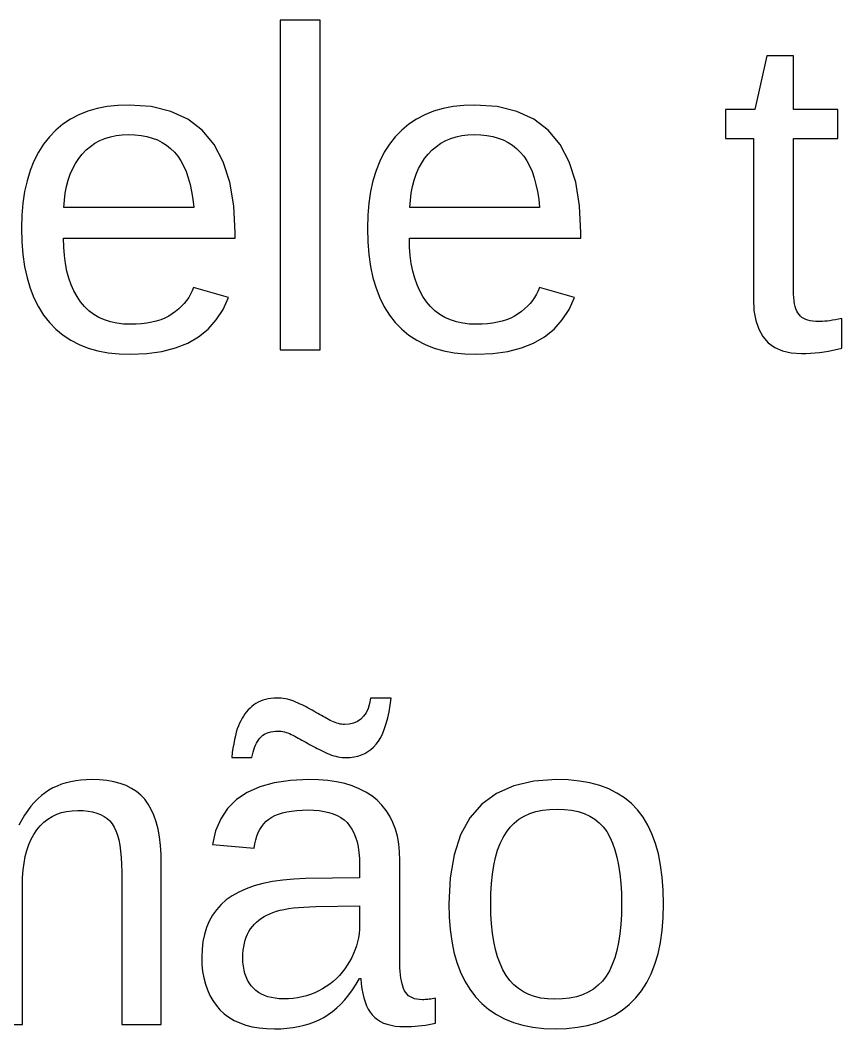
# Model space of a CAD drawing. Header units: metres. Extents: x 13 to 117, y 10 to 117.
# Drawn here: x 90.44 to 98.97, y 10.95 to 21.42 of the extents above; entities that cross this region are included whole.
import ezdxf

# ---------------------------------------------------------------- set-up
doc = ezdxf.new("R2010")
doc.units = ezdxf.units.M

msp = doc.modelspace()

# ---------------------------------------------------------------- linework, layer by layer
for p, q in [((93.5521, 21.4216), (93.1371, 21.4216)), ((93.1371, 21.4216), (93.1371, 18)), ((93.5521, 18), (93.5521, 21.4216)), ((98.1875, 21.0526), (98.0653, 20.4947)), ((98.4642, 21.0526), (98.1875, 21.0526)), ((98.4642, 20.4947), (98.4642, 21.0526)), ((91.3443, 20.5245), (91.2402, 20.5042)), ((91.4545, 20.5367), (91.3443, 20.5245)), ((91.5708, 20.5408), (91.4545, 20.5367)), ((91.8016, 20.5244), (91.5708, 20.5408)), ((92.0053, 20.4753), (91.8016, 20.5244)), ((94.9335, 20.5245), (94.8294, 20.5042)), ((95.0437, 20.5367), (94.9335, 20.5245)), ((95.16, 20.5408), (95.0437, 20.5367)), ((95.3909, 20.5244), (95.16, 20.5408)), ((95.5945, 20.4753), (95.3909, 20.5244)), ((91.0504, 20.439), (90.9646, 20.3942)), ((91.1422, 20.4756), (91.0504, 20.439)), ((91.2402, 20.5042), (91.1422, 20.4756)), ((92.1818, 20.3935), (92.0053, 20.4753)), ((94.6396, 20.439), (94.5539, 20.3942)), ((94.7315, 20.4756), (94.6396, 20.439)), ((94.8294, 20.5042), (94.7315, 20.4756)), ((95.771, 20.3935), (95.5945, 20.4753)), ((98.0653, 20.4947), (97.7609, 20.4947)), ((97.7609, 20.4947), (97.7609, 20.1927)), ((98.9253, 20.4947), (98.4642, 20.4947)), ((98.9253, 20.1927), (98.9253, 20.4947)), ((90.885, 20.3413), (90.8116, 20.2803)), ((90.9646, 20.3942), (90.885, 20.3413)), ((92.3311, 20.2789), (92.1818, 20.3935)), ((94.4743, 20.3413), (94.4008, 20.2803)), ((94.5539, 20.3942), (94.4743, 20.3413)), ((95.9204, 20.2789), (95.771, 20.3935)), ((90.7442, 20.2111), (90.6835, 20.1343)), ((90.8116, 20.2803), (90.7442, 20.2111)), ((91.3202, 20.1943), (91.3765, 20.2117)), ((91.3765, 20.2117), (91.4358, 20.2242)), ((91.4358, 20.2242), (91.4983, 20.2316)), ((91.4983, 20.2316), (91.5639, 20.2341)), ((91.5639, 20.2341), (91.6312, 20.2319)), ((91.6312, 20.2319), (91.695, 20.2252)), ((91.695, 20.2252), (91.7552, 20.214)), ((91.7552, 20.214), (91.8118, 20.1984)), ((92.4533, 20.1316), (92.3311, 20.2789)), ((94.3335, 20.2111), (94.2727, 20.1343)), ((94.4008, 20.2803), (94.3335, 20.2111)), ((94.9095, 20.1943), (94.9657, 20.2117)), ((94.9657, 20.2117), (95.0251, 20.2242)), ((95.0251, 20.2242), (95.0876, 20.2316)), ((95.0876, 20.2316), (95.1531, 20.2341)), ((95.1531, 20.2341), (95.2205, 20.2319)), ((95.2205, 20.2319), (95.2843, 20.2252)), ((95.2843, 20.2252), (95.3445, 20.214)), ((95.3445, 20.214), (95.4011, 20.1984)), ((96.0426, 20.1316), (95.9204, 20.2789)), ((90.6835, 20.1343), (90.6299, 20.0503)), ((91.1262, 20.0747), (91.17, 20.1121)), ((91.17, 20.1121), (91.217, 20.1445)), ((91.217, 20.1445), (91.267, 20.1719)), ((91.267, 20.1719), (91.3202, 20.1943)), ((91.8118, 20.1984), (91.8649, 20.1783)), ((91.8649, 20.1783), (91.9143, 20.1537)), ((91.9143, 20.1537), (91.9601, 20.1246)), ((91.9601, 20.1246), (92.0024, 20.0911)), ((92.5484, 19.9516), (92.4533, 20.1316)), ((94.2727, 20.1343), (94.2191, 20.0503)), ((94.7154, 20.0747), (94.7593, 20.1121)), ((94.7593, 20.1121), (94.8062, 20.1445)), ((94.8062, 20.1445), (94.8563, 20.1719)), ((94.8563, 20.1719), (94.9095, 20.1943)), ((95.4011, 20.1984), (95.4541, 20.1783)), ((95.4541, 20.1783), (95.5036, 20.1537)), ((95.5036, 20.1537), (95.5494, 20.1246)), ((95.5494, 20.1246), (95.5917, 20.0911)), ((96.1376, 19.9516), (96.0426, 20.1316)), ((97.7609, 20.1927), (98.0491, 20.1927)), ((98.0491, 20.1927), (98.0491, 18.528)), ((98.4642, 18.6179), (98.4642, 20.1927)), ((98.4642, 20.1927), (98.9253, 20.1927)), ((90.6299, 20.0503), (90.5835, 19.9593)), ((91.0482, 19.9857), (91.0854, 20.0324)), ((91.0854, 20.0324), (91.1262, 20.0747)), ((92.0024, 20.0911), (92.0411, 20.0531)), ((92.0411, 20.0531), (92.0764, 20.0103)), ((92.0764, 20.0103), (92.1084, 19.9622)), ((94.2191, 20.0503), (94.1727, 19.9593)), ((94.6375, 19.9857), (94.6747, 20.0324)), ((94.6747, 20.0324), (94.7154, 20.0747)), ((95.5917, 20.0911), (95.6304, 20.0531)), ((95.6304, 20.0531), (95.6656, 20.0103)), ((95.6656, 20.0103), (95.6976, 19.9622)), ((90.5835, 19.9593), (90.5442, 19.8611)), ((90.9859, 19.8811), (91.0151, 19.9353)), ((91.0151, 19.9353), (91.0482, 19.9857)), ((92.1084, 19.9622), (92.1372, 19.9088)), ((92.1372, 19.9088), (92.1627, 19.8501)), ((92.6163, 19.7388), (92.5484, 19.9516)), ((94.1727, 19.9593), (94.1334, 19.8611)), ((94.5752, 19.8811), (94.6043, 19.9353)), ((94.6043, 19.9353), (94.6375, 19.9857)), ((95.6976, 19.9622), (95.7264, 19.9088)), ((95.7264, 19.9088), (95.752, 19.8501)), ((96.2055, 19.7388), (96.1376, 19.9516)), ((90.5442, 19.8611), (90.512, 19.7558)), ((90.9396, 19.7616), (90.9608, 19.8232)), ((90.9608, 19.8232), (90.9859, 19.8811)), ((92.1627, 19.8501), (92.185, 19.7862)), ((92.185, 19.7862), (92.204, 19.7171)), ((94.1334, 19.8611), (94.1013, 19.7558)), ((94.5289, 19.7616), (94.55, 19.8232)), ((94.55, 19.8232), (94.5752, 19.8811)), ((95.752, 19.8501), (95.7742, 19.7862)), ((95.7742, 19.7862), (95.7933, 19.7171)), ((90.512, 19.7558), (90.487, 19.6434)), ((90.9094, 19.6272), (90.9225, 19.6963)), ((90.9225, 19.6963), (90.9396, 19.7616)), ((92.204, 19.7171), (92.2198, 19.6426)), ((92.657, 19.4933), (92.6163, 19.7388)), ((94.1013, 19.7558), (94.0763, 19.6434)), ((94.4987, 19.6272), (94.5118, 19.6963)), ((94.5118, 19.6963), (94.5289, 19.7616)), ((95.7933, 19.7171), (95.8091, 19.6426)), ((96.2462, 19.4933), (96.2055, 19.7388)), ((90.487, 19.6434), (90.4691, 19.5239)), ((90.9003, 19.5544), (90.9094, 19.6272)), ((92.2198, 19.6426), (92.2324, 19.5629)), ((94.0763, 19.6434), (94.0584, 19.5239)), ((94.4896, 19.5544), (94.4987, 19.6272)), ((95.8091, 19.6426), (95.8216, 19.5629)), ((90.4691, 19.5239), (90.4584, 19.3972)), ((90.8952, 19.4779), (90.9003, 19.5544)), ((92.2417, 19.4779), (90.8952, 19.4779)), ((92.2324, 19.5629), (92.2417, 19.4779)), ((92.6706, 19.2151), (92.657, 19.4933)), ((94.0584, 19.5239), (94.0477, 19.3972)), ((94.4845, 19.4779), (94.4896, 19.5544)), ((95.8309, 19.4779), (94.4845, 19.4779)), ((95.8216, 19.5629), (95.8309, 19.4779)), ((96.2598, 19.2151), (96.2462, 19.4933)), ((90.4584, 19.3972), (90.4548, 19.2635)), ((94.0477, 19.3972), (94.0441, 19.2635)), ((90.4548, 19.2635), (90.4584, 19.1229)), ((94.0441, 19.2635), (94.0477, 19.1229)), ((90.8928, 19.0668), (90.8906, 19.1597)), ((90.8906, 19.1597), (92.6706, 19.1597)), ((92.6706, 19.1597), (92.6706, 19.2151)), ((94.4821, 19.0668), (94.4799, 19.1597)), ((94.4799, 19.1597), (96.2598, 19.1597)), ((96.2598, 19.1597), (96.2598, 19.2151)), ((90.4584, 19.1229), (90.4691, 18.9903)), ((90.8994, 18.9788), (90.8928, 19.0668)), ((94.0477, 19.1229), (94.0584, 18.9903)), ((94.4886, 18.9788), (94.4821, 19.0668)), ((90.4691, 18.9903), (90.487, 18.8656)), ((90.9103, 18.8956), (90.8994, 18.9788)), ((94.0584, 18.9903), (94.0763, 18.8656)), ((94.4996, 18.8956), (94.4886, 18.9788)), ((90.487, 18.8656), (90.512, 18.7488)), ((90.9257, 18.8172), (90.9103, 18.8956)), ((94.0763, 18.8656), (94.1013, 18.7488)), ((94.5149, 18.8172), (94.4996, 18.8956)), ((90.512, 18.7488), (90.5442, 18.64)), ((90.9454, 18.7437), (90.9257, 18.8172)), ((90.9695, 18.675), (90.9454, 18.7437)), ((94.1013, 18.7488), (94.1334, 18.64)), ((94.5347, 18.7437), (94.5149, 18.8172)), ((94.5587, 18.675), (94.5347, 18.7437)), ((90.5442, 18.64), (90.5835, 18.539)), ((90.998, 18.6112), (90.9695, 18.675)), ((92.2394, 18.6479), (92.2253, 18.6117)), ((92.6037, 18.5441), (92.2394, 18.6479)), ((94.1334, 18.64), (94.1727, 18.539)), ((94.5872, 18.6112), (94.5587, 18.675)), ((95.8287, 18.6479), (95.8146, 18.6117)), ((96.1929, 18.5441), (95.8287, 18.6479)), ((90.5835, 18.539), (90.6299, 18.4459)), ((91.0309, 18.5522), (90.998, 18.6112)), ((91.0681, 18.498), (91.0309, 18.5522)), ((92.1893, 18.5436), (92.1674, 18.5117)), ((92.2086, 18.5769), (92.1893, 18.5436)), ((92.2253, 18.6117), (92.2086, 18.5769)), ((92.547, 18.4203), (92.6037, 18.5441)), ((94.1727, 18.539), (94.2191, 18.4459)), ((94.6201, 18.5522), (94.5872, 18.6112)), ((94.6574, 18.498), (94.6201, 18.5522)), ((95.7786, 18.5436), (95.7567, 18.5117)), ((95.7979, 18.5769), (95.7786, 18.5436)), ((95.8146, 18.6117), (95.7979, 18.5769)), ((96.1362, 18.4203), (96.1929, 18.5441)), ((98.0491, 18.528), (98.0553, 18.4094)), ((98.4649, 18.5793), (98.4642, 18.6179)), ((98.4671, 18.5433), (98.4649, 18.5793)), ((98.4707, 18.5099), (98.4671, 18.5433)), ((90.6299, 18.4459), (90.6835, 18.3608)), ((91.1096, 18.4491), (91.0681, 18.498)), ((91.1551, 18.406), (91.1096, 18.4491)), ((92.0863, 18.4245), (92.054, 18.3983)), ((92.1159, 18.4521), (92.0863, 18.4245)), ((92.143, 18.4812), (92.1159, 18.4521)), ((92.1674, 18.5117), (92.143, 18.4812)), ((94.2191, 18.4459), (94.2727, 18.3608)), ((94.6989, 18.4491), (94.6574, 18.498)), ((94.7444, 18.406), (94.6989, 18.4491)), ((95.6755, 18.4245), (95.6433, 18.3983)), ((95.7052, 18.4521), (95.6755, 18.4245)), ((95.7322, 18.4812), (95.7052, 18.4521)), ((95.7567, 18.5117), (95.7322, 18.4812)), ((98.4758, 18.4792), (98.4707, 18.5099)), ((98.4823, 18.4512), (98.4758, 18.4792)), ((98.4903, 18.4258), (98.4823, 18.4512)), ((98.4997, 18.403), (98.4903, 18.4258)), ((90.6835, 18.3608), (90.7442, 18.2836)), ((91.2047, 18.3686), (91.1551, 18.406)), ((91.2583, 18.337), (91.2047, 18.3686)), ((91.3159, 18.3111), (91.2583, 18.337)), ((91.9417, 18.3307), (91.8989, 18.3133)), ((91.9818, 18.3507), (91.9417, 18.3307)), ((92.0192, 18.3735), (91.9818, 18.3507)), ((92.054, 18.3983), (92.0192, 18.3735)), ((92.4762, 18.3109), (92.547, 18.4203)), ((94.2727, 18.3608), (94.3335, 18.2836)), ((94.7939, 18.3686), (94.7444, 18.406)), ((94.8475, 18.337), (94.7939, 18.3686)), ((94.9052, 18.3111), (94.8475, 18.337)), ((95.5309, 18.3307), (95.4882, 18.3133)), ((95.571, 18.3507), (95.5309, 18.3307)), ((95.6085, 18.3735), (95.571, 18.3507)), ((95.6433, 18.3983), (95.6085, 18.3735)), ((96.0654, 18.3109), (96.1362, 18.4203)), ((98.0553, 18.4094), (98.0737, 18.3048)), ((98.5106, 18.3829), (98.4997, 18.403)), ((98.5229, 18.3654), (98.5106, 18.3829)), ((98.5371, 18.3502), (98.5229, 18.3654)), ((98.5533, 18.3367), (98.5371, 18.3502)), ((98.5717, 18.3251), (98.5533, 18.3367)), ((98.5923, 18.3152), (98.5717, 18.3251)), ((98.9668, 18.3251), (98.9328, 18.3183)), ((98.9668, 18.0184), (98.9668, 18.3251)), ((90.7442, 18.2836), (90.8118, 18.2144)), ((90.8118, 18.2144), (90.8858, 18.1533)), ((91.3776, 18.291), (91.3159, 18.3111)), ((91.4433, 18.2766), (91.3776, 18.291)), ((91.5131, 18.268), (91.4433, 18.2766)), ((91.5869, 18.2651), (91.5131, 18.268)), ((91.6455, 18.2665), (91.5869, 18.2651)), ((91.7015, 18.2705), (91.6455, 18.2665)), ((91.7548, 18.2772), (91.7015, 18.2705)), ((91.8055, 18.2865), (91.7548, 18.2772)), ((91.8535, 18.2986), (91.8055, 18.2865)), ((91.8989, 18.3133), (91.8535, 18.2986)), ((92.2924, 18.1361), (92.3913, 18.2162)), ((92.3913, 18.2162), (92.4762, 18.3109)), ((94.3335, 18.2836), (94.401, 18.2144)), ((94.401, 18.2144), (94.4751, 18.1533)), ((94.9669, 18.291), (94.9052, 18.3111)), ((95.0326, 18.2766), (94.9669, 18.291)), ((95.1024, 18.268), (95.0326, 18.2766)), ((95.1762, 18.2651), (95.1024, 18.268)), ((95.2348, 18.2665), (95.1762, 18.2651)), ((95.2908, 18.2705), (95.2348, 18.2665)), ((95.3441, 18.2772), (95.2908, 18.2705)), ((95.3948, 18.2865), (95.3441, 18.2772)), ((95.4428, 18.2986), (95.3948, 18.2865)), ((95.4882, 18.3133), (95.4428, 18.2986)), ((95.8817, 18.1361), (95.9806, 18.2162)), ((95.9806, 18.2162), (96.0654, 18.3109)), ((98.0737, 18.3048), (98.1045, 18.2142)), ((98.1045, 18.2142), (98.1475, 18.1375)), ((98.615, 18.3071), (98.5923, 18.3152)), ((98.6398, 18.3009), (98.615, 18.3071)), ((98.6667, 18.2964), (98.6398, 18.3009)), ((98.6958, 18.2937), (98.6667, 18.2964)), ((98.727, 18.2928), (98.6958, 18.2937)), ((98.7464, 18.2932), (98.727, 18.2928)), ((98.7675, 18.2944), (98.7464, 18.2932)), ((98.7905, 18.2964), (98.7675, 18.2944)), ((98.8154, 18.2992), (98.7905, 18.2964)), ((98.842, 18.3028), (98.8154, 18.2992)), ((98.8705, 18.3072), (98.842, 18.3028)), ((98.9007, 18.3123), (98.8705, 18.3072)), ((98.9328, 18.3183), (98.9007, 18.3123)), ((90.8858, 18.1533), (90.9664, 18.1004)), ((92.1794, 18.0705), (92.2924, 18.1361)), ((94.4751, 18.1533), (94.5557, 18.1004)), ((95.7687, 18.0705), (95.8817, 18.1361)), ((98.1475, 18.1375), (98.2029, 18.0747)), ((90.9664, 18.1004), (91.0536, 18.0556)), ((91.0536, 18.0556), (91.1472, 18.019)), ((91.1472, 18.019), (91.2473, 17.9905)), ((91.9113, 17.983), (92.0524, 18.0195)), ((92.0524, 18.0195), (92.1794, 18.0705)), ((94.5557, 18.1004), (94.6428, 18.0556)), ((94.6428, 18.0556), (94.7365, 18.019)), ((94.7365, 18.019), (94.8366, 17.9905)), ((95.5005, 17.983), (95.6416, 18.0195)), ((95.6416, 18.0195), (95.7687, 18.0705)), ((98.2029, 18.0747), (98.2705, 18.0259)), ((98.2705, 18.0259), (98.3504, 17.991)), ((98.8751, 17.9966), (98.9211, 18.0068)), ((98.9211, 18.0068), (98.9668, 18.0184)), ((91.2473, 17.9905), (91.354, 17.9702)), ((91.354, 17.9702), (91.4672, 17.958)), ((91.4672, 17.958), (91.5869, 17.9539)), ((91.5869, 17.9539), (91.7561, 17.9612)), ((91.7561, 17.9612), (91.9113, 17.983)), ((93.1371, 18), (93.5521, 18)), ((94.8366, 17.9905), (94.9433, 17.9702)), ((94.9433, 17.9702), (95.0565, 17.958)), ((95.0565, 17.958), (95.1762, 17.9539)), ((95.1762, 17.9539), (95.3454, 17.9612)), ((95.3454, 17.9612), (95.5005, 17.983)), ((98.3504, 17.991), (98.4426, 17.9701)), ((98.4426, 17.9701), (98.5471, 17.9631)), ((98.5471, 17.9631), (98.5947, 17.9638)), ((98.5947, 17.9638), (98.642, 17.9659)), ((98.642, 17.9659), (98.6891, 17.9693)), ((98.6891, 17.9693), (98.7359, 17.974)), ((98.7359, 17.974), (98.7826, 17.9802)), ((98.7826, 17.9802), (98.8289, 17.9877)), ((98.8289, 17.9877), (98.8751, 17.9966)), ((92.9097, 14.3444), (92.887, 14.3314)), ((92.9336, 14.3557), (92.9097, 14.3444)), ((92.9588, 14.3653), (92.9336, 14.3557)), ((92.9854, 14.3731), (92.9588, 14.3653)), ((93.0132, 14.3792), (92.9854, 14.3731)), ((93.0422, 14.3835), (93.0132, 14.3792)), ((93.0726, 14.3861), (93.0422, 14.3835)), ((93.1042, 14.387), (93.0726, 14.3861)), ((93.1267, 14.3864), (93.1042, 14.387)), ((93.1491, 14.3849), (93.1267, 14.3864)), ((93.1714, 14.3822), (93.1491, 14.3849)), ((93.1935, 14.3785), (93.1714, 14.3822)), ((93.2155, 14.3738), (93.1935, 14.3785)), ((93.2375, 14.368), (93.2155, 14.3738)), ((93.2593, 14.3612), (93.2375, 14.368)), ((93.2809, 14.3533), (93.2593, 14.3612)), ((93.3025, 14.3443), (93.2809, 14.3533)), ((93.324, 14.3347), (93.3025, 14.3443)), ((94.0772, 14.387), (94.0661, 14.3294)), ((94.2893, 14.387), (94.0772, 14.387)), ((94.2797, 14.3136), (94.2893, 14.387)), ((92.7901, 14.2441), (92.7736, 14.2228)), ((92.8076, 14.2641), (92.7901, 14.2441)), ((92.826, 14.2829), (92.8076, 14.2641)), ((92.8453, 14.3004), (92.826, 14.2829)), ((92.8656, 14.3166), (92.8453, 14.3004)), ((92.887, 14.3314), (92.8656, 14.3166)), ((93.3452, 14.3249), (93.324, 14.3347)), ((93.3663, 14.3148), (93.3452, 14.3249)), ((93.3872, 14.3046), (93.3663, 14.3148)), ((93.408, 14.2941), (93.3872, 14.3046)), ((93.4286, 14.2833), (93.408, 14.2941)), ((93.449, 14.2724), (93.4286, 14.2833)), ((93.4692, 14.2612), (93.449, 14.2724)), ((93.4893, 14.2498), (93.4692, 14.2612)), ((93.5091, 14.2384), (93.4893, 14.2498)), ((93.5287, 14.2272), (93.5091, 14.2384)), ((94.0503, 14.2786), (94.0298, 14.2345)), ((94.0661, 14.3294), (94.0503, 14.2786)), ((94.2547, 14.182), (94.2682, 14.2453)), ((94.2682, 14.2453), (94.2797, 14.3136)), ((92.7296, 14.1516), (92.7169, 14.1253)), ((92.7433, 14.1766), (92.7296, 14.1516)), ((92.758, 14.2003), (92.7433, 14.1766)), ((92.7736, 14.2228), (92.758, 14.2003)), ((93.5481, 14.2162), (93.5287, 14.2272)), ((93.5672, 14.2055), (93.5481, 14.2162)), ((93.586, 14.195), (93.5672, 14.2055)), ((93.6046, 14.1847), (93.586, 14.195)), ((93.6229, 14.1747), (93.6046, 14.1847)), ((93.6409, 14.1648), (93.6229, 14.1747)), ((93.6587, 14.1552), (93.6409, 14.1648)), ((93.6763, 14.1463), (93.6587, 14.1552)), ((93.6936, 14.1384), (93.6763, 14.1463)), ((93.7106, 14.1315), (93.6936, 14.1384)), ((93.7274, 14.1257), (93.7106, 14.1315)), ((93.9399, 14.1431), (93.9005, 14.1261)), ((93.9746, 14.1668), (93.9399, 14.1431)), ((94.0046, 14.1973), (93.9746, 14.1668)), ((94.0298, 14.2345), (94.0046, 14.1973)), ((94.2395, 14.1237), (94.2547, 14.182)), ((92.6833, 14.0319), (92.6736, 13.9951)), ((92.6938, 14.0658), (92.6833, 14.0319)), ((92.705, 14.097), (92.6938, 14.0658)), ((92.7169, 14.1253), (92.705, 14.097)), ((92.9971, 14.0214), (93.0181, 14.0293)), ((93.0181, 14.0293), (93.0407, 14.0355)), ((93.0407, 14.0355), (93.0649, 14.0399)), ((93.0649, 14.0399), (93.0907, 14.0426)), ((93.0907, 14.0426), (93.1181, 14.0434)), ((93.1181, 14.0434), (93.1341, 14.0429)), ((93.1341, 14.0429), (93.1503, 14.0413)), ((93.1503, 14.0413), (93.1669, 14.0387)), ((93.1669, 14.0387), (93.1837, 14.035)), ((93.1837, 14.035), (93.2007, 14.0303)), ((93.2007, 14.0303), (93.218, 14.0245)), ((93.7439, 14.121), (93.7274, 14.1257)), ((93.7602, 14.1173), (93.7439, 14.121)), ((93.7762, 14.1147), (93.7602, 14.1173)), ((93.792, 14.1131), (93.7762, 14.1147)), ((93.8075, 14.1126), (93.792, 14.1131)), ((93.8563, 14.116), (93.8075, 14.1126)), ((93.9005, 14.1261), (93.8563, 14.116)), ((94.2032, 14.0221), (94.2223, 14.0704)), ((94.2223, 14.0704), (94.2395, 14.1237)), ((92.6647, 13.9556), (92.6564, 13.9132)), ((92.6736, 13.9951), (92.6647, 13.9556)), ((92.8921, 13.9176), (92.9034, 13.9372)), ((92.9034, 13.9372), (92.9157, 13.9553)), ((92.9157, 13.9553), (92.929, 13.9719)), ((92.929, 13.9719), (92.9436, 13.9869)), ((92.9436, 13.9869), (92.9599, 14.0002)), ((92.9599, 14.0002), (92.9777, 14.0117)), ((92.9777, 14.0117), (92.9971, 14.0214)), ((93.218, 14.0245), (93.2355, 14.0176)), ((93.2355, 14.0176), (93.2533, 14.0097)), ((93.2533, 14.0097), (93.2714, 14.0008)), ((93.2714, 14.0008), (93.2897, 13.9912)), ((93.2897, 13.9912), (93.3082, 13.9813)), ((93.3082, 13.9813), (93.3269, 13.9713)), ((93.3269, 13.9713), (93.3457, 13.961)), ((93.3457, 13.961), (93.3648, 13.9505)), ((93.3648, 13.9505), (93.3841, 13.9398)), ((93.3841, 13.9398), (93.4036, 13.9288)), ((93.4036, 13.9288), (93.4233, 13.9176)), ((94.1348, 13.9074), (94.1595, 13.9406)), ((94.1595, 13.9406), (94.1823, 13.9789)), ((94.1823, 13.9789), (94.2032, 14.0221)), ((92.6422, 13.8199), (92.6362, 13.7691)), ((92.6489, 13.8679), (92.6422, 13.8199)), ((92.6564, 13.9132), (92.6489, 13.8679)), ((92.8511, 13.7975), (92.8573, 13.8245)), ((92.8573, 13.8245), (92.8645, 13.85)), ((92.8645, 13.85), (92.8727, 13.874)), ((92.8727, 13.874), (92.8819, 13.8966)), ((92.8819, 13.8966), (92.8921, 13.9176)), ((93.4233, 13.9176), (93.4431, 13.9062)), ((93.4431, 13.9062), (93.4632, 13.8948)), ((93.4632, 13.8948), (93.4835, 13.8836)), ((93.4835, 13.8836), (93.5039, 13.8727)), ((93.5039, 13.8727), (93.5244, 13.8619)), ((93.5244, 13.8619), (93.5452, 13.8514)), ((93.5452, 13.8514), (93.5661, 13.8412)), ((93.5661, 13.8412), (93.5872, 13.8311)), ((93.5872, 13.8311), (93.6085, 13.8213)), ((93.6085, 13.8213), (93.6299, 13.8117)), ((94.0164, 13.8117), (94.049, 13.8305)), ((94.049, 13.8305), (94.0796, 13.8527)), ((94.0796, 13.8527), (94.1082, 13.8783)), ((94.1082, 13.8783), (94.1348, 13.9074)), ((92.6362, 13.7691), (92.846, 13.7691)), ((92.846, 13.7691), (92.8511, 13.7975)), ((93.6299, 13.8117), (93.6514, 13.8027)), ((93.6514, 13.8027), (93.673, 13.7948)), ((93.673, 13.7948), (93.6945, 13.788)), ((93.6945, 13.788), (93.716, 13.7822)), ((93.716, 13.7822), (93.7375, 13.7775)), ((93.7375, 13.7775), (93.759, 13.7738)), ((93.759, 13.7738), (93.7806, 13.7712)), ((93.7806, 13.7712), (93.8021, 13.7696)), ((93.8021, 13.7696), (93.8236, 13.7691)), ((93.8236, 13.7691), (93.8662, 13.7708)), ((93.8662, 13.7708), (93.9067, 13.7759)), ((93.9067, 13.7759), (93.9453, 13.7844)), ((93.9453, 13.7844), (93.9819, 13.7964)), ((93.9819, 13.7964), (94.0164, 13.8117)), ((90.9177, 13.5066), (90.8703, 13.4916)), ((90.967, 13.5189), (90.9177, 13.5066)), ((91.0182, 13.5285), (90.967, 13.5189)), ((91.0714, 13.5353), (91.0182, 13.5285)), ((91.1264, 13.5394), (91.0714, 13.5353)), ((91.1834, 13.5408), (91.1264, 13.5394)), ((91.2648, 13.5382), (91.1834, 13.5408)), ((91.3412, 13.5306), (91.2648, 13.5382)), ((91.4125, 13.518), (91.3412, 13.5306)), ((91.4787, 13.5002), (91.4125, 13.518)), ((93.0776, 13.5075), (92.9275, 13.466)), ((93.2472, 13.5325), (93.0776, 13.5075)), ((93.4362, 13.5408), (93.2472, 13.5325)), ((93.5379, 13.5381), (93.4362, 13.5408)), ((93.6338, 13.5301), (93.5379, 13.5381)), ((93.7239, 13.5168), (93.6338, 13.5301)), ((93.8083, 13.4982), (93.7239, 13.5168)), ((95.7709, 13.5248), (95.5638, 13.477)), ((96.0056, 13.5408), (95.7709, 13.5248)), ((96.1289, 13.5369), (96.0056, 13.5408)), ((96.2448, 13.5252), (96.1289, 13.5369)), ((96.3532, 13.5058), (96.2448, 13.5252)), ((96.4542, 13.4786), (96.3532, 13.5058)), ((90.6995, 13.4038), (90.6607, 13.374)), ((90.7395, 13.4301), (90.6995, 13.4038)), ((90.7812, 13.4533), (90.7395, 13.4301)), ((90.8248, 13.4738), (90.7812, 13.4533)), ((90.8703, 13.4916), (90.8248, 13.4738)), ((91.5398, 13.4774), (91.4787, 13.5002)), ((91.5958, 13.4496), (91.5398, 13.4774)), ((91.6467, 13.4167), (91.5958, 13.4496)), ((91.6925, 13.3786), (91.6467, 13.4167)), ((92.7968, 13.4078), (92.6857, 13.333)), ((92.9275, 13.466), (92.7968, 13.4078)), ((93.887, 13.4742), (93.8083, 13.4982)), ((93.9599, 13.445), (93.887, 13.4742)), ((94.027, 13.4104), (93.9599, 13.445)), ((94.0884, 13.3704), (94.027, 13.4104)), ((95.5638, 13.477), (95.3843, 13.3973)), ((96.5477, 13.4436), (96.4542, 13.4786)), ((96.6337, 13.4009), (96.5477, 13.4436)), ((96.7123, 13.3504), (96.6337, 13.4009)), ((90.5873, 13.304), (90.5526, 13.2637)), ((90.6234, 13.3407), (90.5873, 13.304)), ((90.6607, 13.374), (90.6234, 13.3407)), ((91.7332, 13.3356), (91.6925, 13.3786)), ((91.7693, 13.2867), (91.7332, 13.3356)), ((92.6857, 13.333), (92.5939, 13.2416)), ((94.1441, 13.3252), (94.0884, 13.3704)), ((94.1939, 13.2749), (94.1441, 13.3252)), ((95.3843, 13.3973), (95.2325, 13.2857)), ((96.7834, 13.2921), (96.7123, 13.3504)), ((90.5192, 13.22), (90.4872, 13.1729)), ((90.5526, 13.2637), (90.5192, 13.22)), ((90.8202, 13.1804), (90.8702, 13.1979)), ((90.8702, 13.1979), (90.9232, 13.2103)), ((90.9232, 13.2103), (90.9791, 13.2178)), ((90.9791, 13.2178), (91.0381, 13.2203)), ((91.0381, 13.2203), (91.0935, 13.2186)), ((91.0935, 13.2186), (91.145, 13.2135)), ((91.145, 13.2135), (91.1926, 13.2049)), ((91.1926, 13.2049), (91.2362, 13.193)), ((91.2362, 13.193), (91.2759, 13.1776)), ((91.8011, 13.2314), (91.7693, 13.2867)), ((91.8287, 13.1696), (91.8011, 13.2314)), ((92.5939, 13.2416), (92.5217, 13.1335)), ((93.1227, 13.1829), (93.164, 13.1957)), ((93.164, 13.1957), (93.2091, 13.2062)), ((93.2091, 13.2062), (93.2579, 13.2144)), ((93.2579, 13.2144), (93.3106, 13.2202)), ((93.3106, 13.2202), (93.3669, 13.2238)), ((93.3669, 13.2238), (93.427, 13.2249)), ((93.427, 13.2249), (93.4867, 13.2233)), ((93.4867, 13.2233), (93.5427, 13.2184)), ((93.5427, 13.2184), (93.5951, 13.2103)), ((93.5951, 13.2103), (93.6438, 13.199)), ((93.6438, 13.199), (93.6889, 13.1844)), ((94.2379, 13.2199), (94.1939, 13.2749)), ((94.276, 13.1601), (94.2379, 13.2199)), ((95.2325, 13.2857), (95.1082, 13.1423)), ((95.7285, 13.187), (95.792, 13.2076)), ((95.792, 13.2076), (95.8605, 13.2224)), ((95.8605, 13.2224), (95.934, 13.2312)), ((95.934, 13.2312), (96.0125, 13.2341)), ((96.0125, 13.2341), (96.0903, 13.2312)), ((96.0903, 13.2312), (96.1631, 13.2226)), ((96.1631, 13.2226), (96.2306, 13.2081)), ((96.2306, 13.2081), (96.293, 13.1879)), ((96.8471, 13.2261), (96.7834, 13.2921)), ((96.9037, 13.1519), (96.8471, 13.2261)), ((90.4565, 13.1223), (90.4271, 13.0681)), ((90.4872, 13.1729), (90.4565, 13.1223)), ((90.6501, 13.0609), (90.6881, 13.0983)), ((90.6881, 13.0983), (90.7292, 13.1306)), ((90.7292, 13.1306), (90.7732, 13.158)), ((90.7732, 13.158), (90.8202, 13.1804)), ((91.2759, 13.1776), (91.3117, 13.1588)), ((91.3117, 13.1588), (91.3436, 13.1366)), ((91.3436, 13.1366), (91.3715, 13.111)), ((91.3715, 13.111), (91.3955, 13.082)), ((91.852, 13.1013), (91.8287, 13.1696)), ((91.8711, 13.0265), (91.852, 13.1013)), ((92.5217, 13.1335), (92.4689, 13.0088)), ((92.9699, 13.0828), (92.9943, 13.108)), ((92.9943, 13.108), (93.0212, 13.1304)), ((93.0212, 13.1304), (93.0513, 13.1502)), ((93.0513, 13.1502), (93.0851, 13.1677)), ((93.0851, 13.1677), (93.1227, 13.1829)), ((93.6889, 13.1844), (93.7304, 13.1665)), ((93.7304, 13.1665), (93.7682, 13.1454)), ((93.7682, 13.1454), (93.8023, 13.1211)), ((93.8023, 13.1211), (93.8328, 13.0935)), ((93.8328, 13.0935), (93.8599, 13.0621)), ((94.3082, 13.0956), (94.276, 13.1601)), ((94.3346, 13.0263), (94.3082, 13.0956)), ((95.1082, 13.1423), (95.0116, 12.9669)), ((95.5243, 13.0456), (95.5679, 13.0898)), ((95.5679, 13.0898), (95.6164, 13.1281)), ((95.6164, 13.1281), (95.67, 13.1605)), ((95.67, 13.1605), (95.7285, 13.187)), ((96.293, 13.1879), (96.3503, 13.1619)), ((96.3503, 13.1619), (96.4024, 13.1301)), ((96.4024, 13.1301), (96.4493, 13.0926)), ((96.4493, 13.0926), (96.4911, 13.0492)), ((96.9537, 13.0691), (96.9037, 13.1519)), ((90.5833, 12.9716), (90.615, 13.0185)), ((90.615, 13.0185), (90.6501, 13.0609)), ((91.3955, 13.082), (91.4163, 13.0484)), ((91.4163, 13.0484), (91.4346, 13.0094)), ((91.4346, 13.0094), (91.4506, 12.9649)), ((91.8859, 12.9452), (91.8711, 13.0265)), ((92.4689, 13.0088), (92.4356, 12.8675)), ((92.8972, 12.9541), (92.9117, 12.9905)), ((92.9117, 12.9905), (92.9286, 13.024)), ((92.9286, 13.024), (92.948, 13.0548)), ((92.948, 13.0548), (92.9699, 13.0828)), ((93.8599, 13.0621), (93.8838, 13.0265)), ((93.8838, 13.0265), (93.9046, 12.9866)), ((93.9046, 12.9866), (93.9221, 12.9425)), ((94.3552, 12.9522), (94.3346, 13.0263)), ((95.4515, 12.9391), (95.4857, 12.9955)), ((95.4857, 12.9955), (95.5243, 13.0456)), ((96.4911, 13.0492), (96.5278, 13.0001)), ((96.5278, 13.0001), (96.56, 12.9446)), ((96.997, 12.9777), (96.9537, 13.0691)), ((90.5311, 12.8652), (90.5554, 12.9205)), ((90.5554, 12.9205), (90.5833, 12.9716)), ((91.4506, 12.9649), (91.464, 12.9148)), ((91.464, 12.9148), (91.4751, 12.8592)), ((91.8965, 12.8574), (91.8859, 12.9452)), ((92.8759, 12.8731), (92.8853, 12.915)), ((92.8853, 12.915), (92.8972, 12.9541)), ((93.9221, 12.9425), (93.9364, 12.8941)), ((93.9364, 12.8941), (93.9476, 12.8414)), ((94.3698, 12.8734), (94.3552, 12.9522)), ((95.0116, 12.9669), (94.9426, 12.7597)), ((95.3953, 12.8066), (95.4214, 12.8762)), ((95.4214, 12.8762), (95.4515, 12.9391)), ((96.56, 12.9446), (96.5884, 12.8822)), ((96.5884, 12.8822), (96.613, 12.8127)), ((97.0336, 12.8778), (96.997, 12.9777)), ((97.0636, 12.7693), (97.0336, 12.8778)), ((90.4939, 12.7421), (90.5106, 12.8058)), ((90.5106, 12.8058), (90.5311, 12.8652)), ((91.4751, 12.8592), (91.4836, 12.7981)), ((91.4836, 12.7981), (91.4897, 12.7315)), ((91.9029, 12.7631), (91.8965, 12.8574)), ((92.4356, 12.8675), (92.8691, 12.8283)), ((92.8691, 12.8283), (92.8759, 12.8731)), ((93.9476, 12.8414), (93.9556, 12.7845)), ((93.9556, 12.7845), (93.9604, 12.7232)), ((94.3786, 12.7899), (94.3698, 12.8734)), ((94.3815, 12.7016), (94.3786, 12.7899)), ((95.3733, 12.7303), (95.3953, 12.8066)), ((96.613, 12.8127), (96.6338, 12.7363)), ((90.4715, 12.6022), (90.4808, 12.6742)), ((90.4808, 12.6742), (90.4939, 12.7421)), ((91.4897, 12.7315), (91.4934, 12.6593)), ((91.905, 12.6624), (91.9029, 12.7631)), ((93.9604, 12.7232), (93.962, 12.6577)), ((94.3815, 11.6271), (94.3815, 12.7016)), ((94.9426, 12.7597), (94.9012, 12.5206)), ((95.3552, 12.6474), (95.3733, 12.7303)), ((96.6338, 12.7363), (96.6508, 12.6529)), ((97.0869, 12.6522), (97.0636, 12.7693)), ((90.4659, 12.526), (90.4715, 12.6022)), ((91.4934, 12.6593), (91.4946, 12.5816)), ((91.4946, 12.5816), (91.4946, 11)), ((91.905, 11), (91.905, 12.6624)), ((93.962, 12.6577), (93.962, 12.5217)), ((95.3412, 12.5579), (95.3552, 12.6474)), ((96.6508, 12.6529), (96.6641, 12.5625)), ((96.6641, 12.5625), (96.6736, 12.4652)), ((97.1036, 12.5266), (97.0869, 12.6522)), ((90.464, 12.4456), (90.4659, 12.526)), ((92.9592, 12.4619), (92.8679, 12.4373)), ((93.0583, 12.4817), (92.9592, 12.4619)), ((93.165, 12.4968), (93.0583, 12.4817)), ((93.2795, 12.507), (93.165, 12.4968)), ((93.4017, 12.5125), (93.2795, 12.507)), ((93.962, 12.5217), (93.4017, 12.5125)), ((94.9012, 12.5206), (94.8874, 12.2496)), ((95.3251, 12.359), (95.3311, 12.4618)), ((95.3311, 12.4618), (95.3412, 12.5579)), ((96.6736, 12.4652), (96.6792, 12.3609)), ((97.1136, 12.3924), (97.1036, 12.5266)), ((90.464, 11), (90.464, 12.4456)), ((92.7084, 12.3738), (92.6402, 12.3349)), ((92.7843, 12.408), (92.7084, 12.3738)), ((92.8679, 12.4373), (92.7843, 12.408)), ((95.3231, 12.2496), (95.3251, 12.359)), ((96.6792, 12.3609), (96.6811, 12.2496)), ((97.1169, 12.2496), (97.1136, 12.3924)), ((92.5797, 12.2911), (92.5262, 12.2428)), ((92.6402, 12.3349), (92.5797, 12.2911)), ((94.8874, 12.2496), (94.8908, 12.1134)), ((95.3251, 12.143), (95.3231, 12.2496)), ((96.6811, 12.2496), (96.6792, 12.1397)), ((97.1133, 12.1082), (97.1169, 12.2496)), ((92.4791, 12.19), (92.4382, 12.1328)), ((92.5262, 12.2428), (92.4791, 12.19)), ((93.0002, 12.1345), (93.0312, 12.149)), ((93.0312, 12.149), (93.0639, 12.162)), ((93.0639, 12.162), (93.0992, 12.1737)), ((93.0992, 12.1737), (93.138, 12.1841)), ((93.138, 12.1841), (93.1803, 12.1933)), ((93.1803, 12.1933), (93.2261, 12.2012)), ((93.2261, 12.2012), (93.2755, 12.2079)), ((93.2755, 12.2079), (93.3283, 12.2133)), ((93.3283, 12.2133), (93.3846, 12.2174)), ((93.3846, 12.2174), (93.4444, 12.2203)), ((93.4444, 12.2203), (93.5078, 12.222)), ((93.5078, 12.222), (93.962, 12.2312)), ((93.962, 12.2312), (93.962, 12.026)), ((95.331, 12.0425), (95.3251, 12.143)), ((92.4036, 12.0712), (92.3753, 12.0051)), ((92.4382, 12.1328), (92.4036, 12.0712)), ((92.851, 12.0163), (92.8715, 12.0397)), ((92.8715, 12.0397), (92.8938, 12.0616)), ((92.8938, 12.0616), (92.9178, 12.082)), ((92.9178, 12.082), (92.9435, 12.101)), ((92.9435, 12.101), (92.971, 12.1185)), ((92.971, 12.1185), (93.0002, 12.1345)), ((94.8908, 12.1134), (94.9011, 11.9845)), ((95.3409, 11.948), (95.331, 12.0425)), ((96.6792, 12.1397), (96.6732, 12.0365)), ((97.1027, 11.9751), (97.1133, 12.1082)), ((92.3533, 11.9345), (92.3375, 11.8596)), ((92.3753, 12.0051), (92.3533, 11.9345)), ((92.7873, 11.9066), (92.8003, 11.9366)), ((92.8003, 11.9366), (92.8152, 11.9649)), ((92.8152, 11.9649), (92.8322, 11.9914)), ((92.8322, 11.9914), (92.851, 12.0163)), ((93.9569, 11.9415), (93.9505, 11.8996)), ((93.9607, 11.9836), (93.9569, 11.9415)), ((93.962, 12.026), (93.9607, 11.9836)), ((94.9011, 11.9845), (94.9184, 11.8629)), ((95.3548, 11.8596), (95.3409, 11.948)), ((96.6633, 11.9399), (96.6495, 11.85)), ((96.6732, 12.0365), (96.6633, 11.9399)), ((97.0849, 11.8503), (97.1027, 11.9751)), ((92.3375, 11.8596), (92.3281, 11.7801)), ((92.7605, 11.8059), (92.7674, 11.8413)), ((92.7674, 11.8413), (92.7764, 11.8748)), ((92.7764, 11.8748), (92.7873, 11.9066)), ((93.9417, 11.8579), (93.9303, 11.8166)), ((93.9505, 11.8996), (93.9417, 11.8579)), ((94.9184, 11.8629), (94.9425, 11.7487)), ((95.3726, 11.7772), (95.3548, 11.8596)), ((96.6495, 11.85), (96.6317, 11.7667)), ((97.06, 11.7336), (97.0849, 11.8503)), ((92.3281, 11.7801), (92.325, 11.6963)), ((92.7515, 11.6894), (92.7525, 11.73)), ((92.7525, 11.73), (92.7555, 11.7688)), ((92.7555, 11.7688), (92.7605, 11.8059)), ((93.8999, 11.7346), (93.8809, 11.694)), ((93.9164, 11.7755), (93.8999, 11.7346)), ((93.9303, 11.8166), (93.9164, 11.7755)), ((94.9425, 11.7487), (94.9734, 11.6417)), ((95.3943, 11.7009), (95.3726, 11.7772)), ((96.6317, 11.7667), (96.6099, 11.6901)), ((97.0279, 11.6253), (97.06, 11.7336)), ((92.325, 11.6963), (92.3273, 11.6212)), ((92.3273, 11.6212), (92.3343, 11.5499)), ((92.7528, 11.6454), (92.7515, 11.6894)), ((92.7569, 11.6037), (92.7528, 11.6454)), ((93.8593, 11.6536), (93.8356, 11.6144)), ((93.8809, 11.694), (93.8593, 11.6536)), ((94.3821, 11.5873), (94.3815, 11.6271)), ((94.9734, 11.6417), (95.0113, 11.5421)), ((95.42, 11.6307), (95.3943, 11.7009)), ((95.4497, 11.5665), (95.42, 11.6307)), ((96.5842, 11.6202), (96.5545, 11.5569)), ((96.6099, 11.6901), (96.5842, 11.6202)), ((96.9888, 11.5252), (97.0279, 11.6253)), ((92.3343, 11.5499), (92.346, 11.4821)), ((92.7637, 11.5643), (92.7569, 11.6037)), ((92.7731, 11.5272), (92.7637, 11.5643)), ((92.7853, 11.4924), (92.7731, 11.5272)), ((93.7826, 11.5416), (93.7533, 11.508)), ((93.81, 11.577), (93.7826, 11.5416)), ((93.8356, 11.6144), (93.81, 11.577)), ((94.3839, 11.5496), (94.3821, 11.5873)), ((94.3869, 11.5143), (94.3839, 11.5496)), ((95.0113, 11.5421), (95.0561, 11.4498)), ((95.4833, 11.5084), (95.4497, 11.5665)), ((96.5545, 11.5569), (96.5209, 11.5003)), ((96.9426, 11.4333), (96.9888, 11.5252)), ((92.346, 11.4821), (92.3623, 11.418)), ((92.3623, 11.418), (92.3833, 11.3576)), ((92.8002, 11.4598), (92.7853, 11.4924)), ((92.8177, 11.4295), (92.8002, 11.4598)), ((92.838, 11.4015), (92.8177, 11.4295)), ((93.6544, 11.4188), (93.6177, 11.3929)), ((93.6892, 11.4467), (93.6544, 11.4188)), ((93.7222, 11.4764), (93.6892, 11.4467)), ((93.7533, 11.508), (93.7222, 11.4764)), ((93.8887, 11.3584), (93.926, 11.4158)), ((93.926, 11.4158), (93.962, 11.4772)), ((93.962, 11.4772), (93.9758, 11.4772)), ((93.9758, 11.4772), (93.9799, 11.4216)), ((93.9799, 11.4216), (93.9864, 11.3693)), ((94.3911, 11.4812), (94.3869, 11.5143)), ((94.3965, 11.4503), (94.3911, 11.4812)), ((94.4031, 11.4217), (94.3965, 11.4503)), ((94.4108, 11.3953), (94.4031, 11.4217)), ((95.0561, 11.4498), (95.1078, 11.3647)), ((95.5212, 11.4564), (95.4833, 11.5084)), ((95.5636, 11.4105), (95.5212, 11.4564)), ((95.6105, 11.3707), (95.5636, 11.4105)), ((96.4826, 11.45), (96.4391, 11.4056)), ((96.5209, 11.5003), (96.4826, 11.45)), ((96.8892, 11.3497), (96.9426, 11.4333)), ((92.3833, 11.3576), (92.409, 11.3008)), ((92.861, 11.3758), (92.838, 11.4015)), ((92.8865, 11.3526), (92.861, 11.3758)), ((92.9143, 11.3321), (92.8865, 11.3526)), ((92.9444, 11.3143), (92.9143, 11.3321)), ((92.9768, 11.2993), (92.9444, 11.3143)), ((93.4552, 11.3112), (93.4114, 11.2971)), ((93.4978, 11.3279), (93.4552, 11.3112)), ((93.5391, 11.3471), (93.4978, 11.3279)), ((93.5792, 11.3689), (93.5391, 11.3471)), ((93.6177, 11.3929), (93.5792, 11.3689)), ((93.8103, 11.2561), (93.8501, 11.3052)), ((93.8501, 11.3052), (93.8887, 11.3584)), ((93.9864, 11.3693), (93.9951, 11.3203)), ((93.9951, 11.3203), (94.006, 11.2748)), ((94.4198, 11.3712), (94.4108, 11.3953)), ((94.43, 11.3493), (94.4198, 11.3712)), ((94.4418, 11.3297), (94.43, 11.3493)), ((94.4558, 11.3124), (94.4418, 11.3297)), ((94.472, 11.2974), (94.4558, 11.3124)), ((95.1078, 11.3647), (95.1663, 11.287)), ((95.662, 11.337), (95.6105, 11.3707)), ((95.718, 11.3095), (95.662, 11.337)), ((95.7785, 11.2881), (95.718, 11.3095)), ((96.277, 11.3079), (96.2124, 11.2872)), ((96.3363, 11.3345), (96.277, 11.3079)), ((96.3904, 11.3671), (96.3363, 11.3345)), ((96.4391, 11.4056), (96.3904, 11.3671)), ((96.8287, 11.2744), (96.8892, 11.3497)), ((92.409, 11.3008), (92.4393, 11.2476)), ((92.4393, 11.2476), (92.4743, 11.1981)), ((93.0115, 11.287), (92.9768, 11.2993)), ((93.0485, 11.2774), (93.0115, 11.287)), ((93.0879, 11.2706), (93.0485, 11.2774)), ((93.1295, 11.2665), (93.0879, 11.2706)), ((93.1734, 11.2651), (93.1295, 11.2665)), ((93.2235, 11.2664), (93.1734, 11.2651)), ((93.2724, 11.2702), (93.2235, 11.2664)), ((93.3199, 11.2767), (93.2724, 11.2702)), ((93.3663, 11.2856), (93.3199, 11.2767)), ((93.4114, 11.2971), (93.3663, 11.2856)), ((93.7268, 11.1703), (93.7692, 11.2112)), ((93.7692, 11.2112), (93.8103, 11.2561)), ((94.006, 11.2748), (94.0192, 11.2327)), ((94.0192, 11.2327), (94.0347, 11.1939)), ((94.4903, 11.2847), (94.472, 11.2974)), ((94.5108, 11.2744), (94.4903, 11.2847)), ((94.5335, 11.2663), (94.5108, 11.2744)), ((94.5583, 11.2605), (94.5335, 11.2663)), ((94.5853, 11.2571), (94.5583, 11.2605)), ((94.6144, 11.2559), (94.5853, 11.2571)), ((94.628, 11.2561), (94.6144, 11.2559)), ((94.6419, 11.2567), (94.628, 11.2561)), ((94.6562, 11.2577), (94.6419, 11.2567)), ((94.6709, 11.2591), (94.6562, 11.2577)), ((94.686, 11.2609), (94.6709, 11.2591)), ((94.7015, 11.2631), (94.686, 11.2609)), ((94.7174, 11.2657), (94.7015, 11.2631)), ((94.7337, 11.2687), (94.7174, 11.2657)), ((94.7504, 11.2721), (94.7337, 11.2687)), ((94.7504, 11.0138), (94.7504, 11.2721)), ((95.1663, 11.287), (95.2316, 11.2171)), ((95.2316, 11.2171), (95.3035, 11.1554)), ((95.8435, 11.2728), (95.7785, 11.2881)), ((95.913, 11.2636), (95.8435, 11.2728)), ((95.9871, 11.2605), (95.913, 11.2636)), ((96.0675, 11.2635), (95.9871, 11.2605)), ((96.1426, 11.2724), (96.0675, 11.2635)), ((96.2124, 11.2872), (96.1426, 11.2724)), ((96.6877, 11.1478), (96.7614, 11.2071)), ((96.7614, 11.2071), (96.8287, 11.2744)), ((92.4743, 11.1981), (92.514, 11.1522)), ((92.514, 11.1522), (92.5583, 11.1106)), ((92.5583, 11.1106), (92.6073, 11.0738)), ((93.5919, 11.0726), (93.6381, 11.1011)), ((93.6381, 11.1011), (93.6831, 11.1336)), ((93.6831, 11.1336), (93.7268, 11.1703)), ((94.0347, 11.1939), (94.0524, 11.1586)), ((94.0524, 11.1586), (94.0723, 11.1266)), ((94.0723, 11.1266), (94.0945, 11.098)), ((94.0945, 11.098), (94.1194, 11.0726)), ((95.3035, 11.1554), (95.382, 11.102)), ((95.382, 11.102), (95.4671, 11.0567)), ((96.521, 11.0528), (96.6076, 11.0963)), ((96.6076, 11.0963), (96.6877, 11.1478)), ((90.0536, 11), (90.464, 11)), ((91.4946, 11), (91.905, 11)), ((92.6073, 11.0738), (92.6608, 11.042)), ((92.6608, 11.042), (92.7189, 11.0151)), ((92.7189, 11.0151), (92.7817, 10.9931)), ((92.7817, 10.9931), (92.8491, 10.9759)), ((93.3864, 10.9906), (93.4411, 11.0067)), ((93.4411, 11.0067), (93.4936, 11.0257)), ((93.4936, 11.0257), (93.5439, 11.0477)), ((93.5439, 11.0477), (93.5919, 11.0726)), ((94.1194, 11.0726), (94.1473, 11.0502)), ((94.1473, 11.0502), (94.1784, 11.0307)), ((94.1784, 11.0307), (94.2126, 11.0143)), ((94.2126, 11.0143), (94.2498, 11.0009)), ((94.2498, 11.0009), (94.2902, 10.9904)), ((94.6097, 10.9883), (94.6452, 10.9933)), ((94.6452, 10.9933), (94.6804, 10.9993)), ((94.6804, 10.9993), (94.7155, 11.0061)), ((94.7155, 11.0061), (94.7504, 11.0138)), ((95.4671, 11.0567), (95.5589, 11.0197)), ((95.5589, 11.0197), (95.6572, 10.9909)), ((96.3286, 10.9895), (96.428, 11.0172)), ((96.428, 11.0172), (96.521, 11.0528)), ((92.8491, 10.9759), (92.9211, 10.9637)), ((92.9211, 10.9637), (92.9977, 10.9563)), ((92.9977, 10.9563), (93.0789, 10.9539)), ((93.0789, 10.9539), (93.1449, 10.9554)), ((93.1449, 10.9554), (93.2086, 10.9598)), ((93.2086, 10.9598), (93.2701, 10.9671)), ((93.2701, 10.9671), (93.3294, 10.9774)), ((93.3294, 10.9774), (93.3864, 10.9906)), ((94.2902, 10.9904), (94.3337, 10.9829)), ((94.3337, 10.9829), (94.3803, 10.9785)), ((94.3803, 10.9785), (94.43, 10.977)), ((94.43, 10.977), (94.4663, 10.9774)), ((94.4663, 10.9774), (94.5024, 10.9788)), ((94.5024, 10.9788), (94.5383, 10.981)), ((94.5383, 10.981), (94.5741, 10.9842)), ((94.5741, 10.9842), (94.6097, 10.9883)), ((95.6572, 10.9909), (95.7621, 10.9704)), ((95.7621, 10.9704), (95.8736, 10.958)), ((95.8736, 10.958), (95.9917, 10.9539)), ((95.9917, 10.9539), (96.1105, 10.9579)), ((96.1105, 10.9579), (96.2227, 10.9697)), ((96.2227, 10.9697), (96.3286, 10.9895))]:
    msp.add_line(p, q)

doc.saveas('drawing.dxf')
